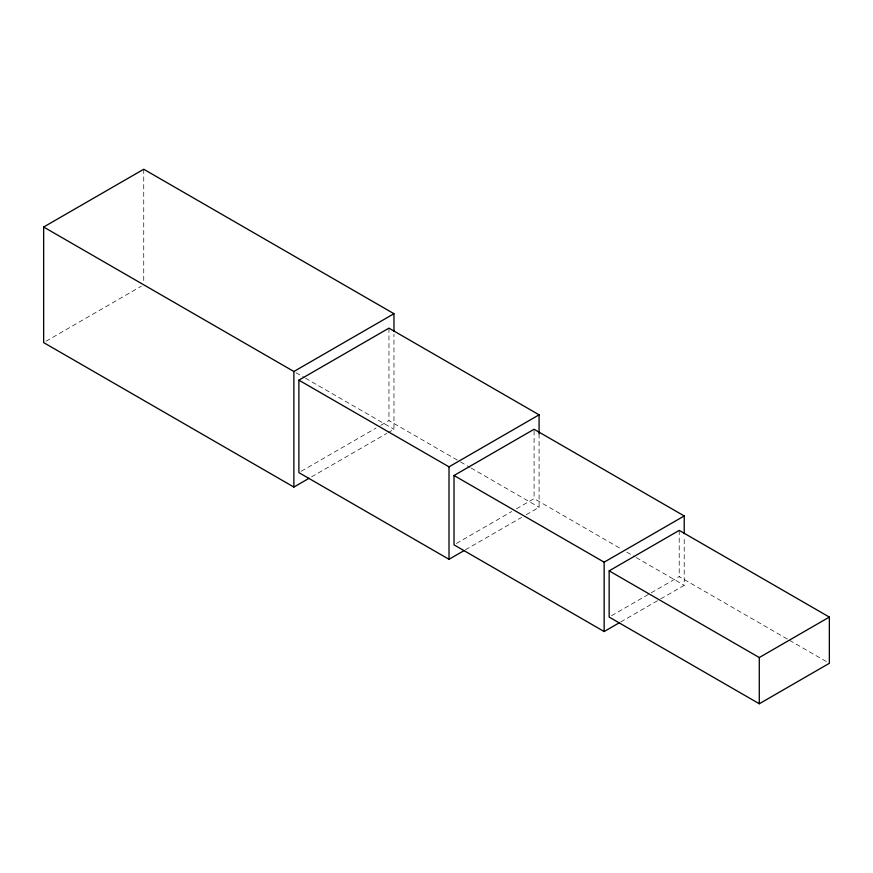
<?xml version="1.0" encoding="UTF-8"?>
<svg xmlns="http://www.w3.org/2000/svg" width="873" height="873" viewBox="0 0 873 873"><rect width="100%" height="100%" fill="white"/><g stroke="black" fill="none" stroke-linecap="round" stroke-linejoin="round"><path stroke-width="0.65" stroke-dasharray="4.37 3.27" d="M46.007 341.234L141.382 286.169M301.218 471.267L376.088 428.043M380.77 425.337L388.954 420.611L459.329 461.239M311.541 476.865L386.892 433.357M388.07 432.681L393.963 429.276L393.963 334.097M456.372 543.486L511.709 511.534M516.423 508.817L534.09 498.625L622.056 549.412M465.385 549.837L521.541 517.416M526.223 514.721L539.088 507.289L539.088 433.87M611.493 615.738L650.025 593.487M651.193 592.811L679.216 576.627L788.297 639.614M620.638 622.013L659.497 599.576M660.675 598.9L684.225 585.303L684.225 536.349M789.476 640.291L828.182 662.629M626.749 552.118L634.955 556.854M636.133 557.531L684.225 585.303M460.508 461.915L469.892 467.339M471.06 468.015L539.088 507.289M296.002 372.716L304.262 377.485M305.441 378.173L393.963 429.276M679.216 530.402L679.216 576.627M534.09 430.64L534.09 498.625M388.954 328.15L388.954 420.611M143.739 169.242L143.739 282.088"/><path stroke-width="1.31" d="M309.184 478.229L293.874 487.069L43.65 342.598L43.65 227.024L143.739 169.242L393.963 313.702L393.963 331.38M43.65 227.024L293.874 371.494L393.963 313.702M464.218 550.514L449.006 559.298L298.882 472.62L298.882 380.159L388.954 328.15L539.088 414.828L539.088 433.87M298.882 380.159L449.006 466.837L539.088 414.828M619.459 622.689L604.149 631.528L454.015 544.85L454.015 475.501L534.09 429.276L684.225 515.954L684.225 533.632M454.015 475.501L604.149 562.179L684.225 515.954M609.158 570.855L679.216 530.402L829.35 617.08L829.35 663.305L759.292 703.758L609.158 617.08L609.158 570.855L759.292 657.533L829.35 617.08M759.292 657.533L759.292 703.758M604.149 562.179L604.149 631.528M449.006 466.837L449.006 559.298M293.874 371.494L293.874 487.069"/></g></svg>
